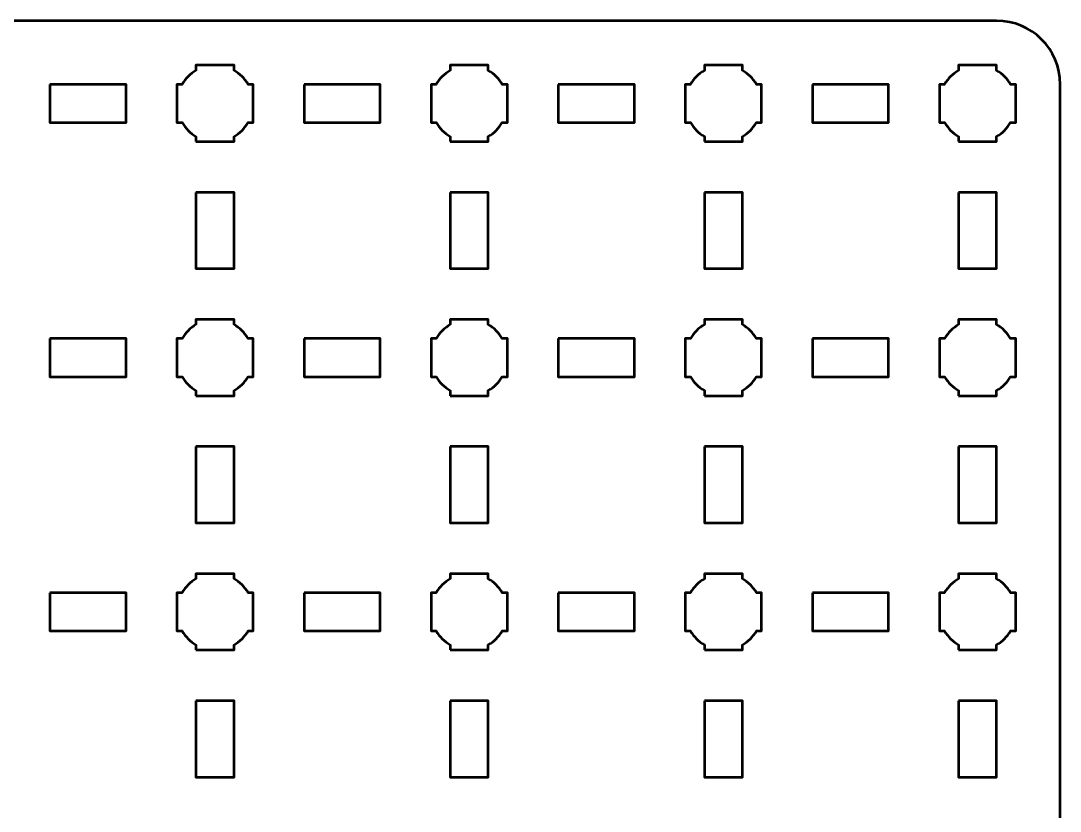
# Model space of a CAD drawing. Header units: centimetres. Extents: x -17.7 to 17.7, y -13.7 to 13.7.
# Drawn here: x 9.47 to 17.65, y 7.43 to 13.65 of the extents above; entities that cross this region are included whole.
import ezdxf

# ---------------------------------------------------------------- set-up
doc = ezdxf.new("R2010")
doc.units = ezdxf.units.CM
doc.header["$MEASUREMENT"] = 0
doc.layers.add('Layer 1', color=7, linetype='Continuous')

msp = doc.modelspace()

# ---------------------------------------------------------------- linework, layer by layer
at = {"layer": 'Layer 1', "lineweight": 53}
for points, knots in [([(-17.14996, 13.65001), (-17.14996, 13.65001), (17.14996, 13.65001), (17.14996, 13.65001), (17.14996, 13.65001), (17.42692, 13.65001), (17.65006, 13.42692), (17.65006, 13.14992), (17.65006, 13.14992), (17.65006, 13.14992), (17.65006, -13.15006), (17.65006, -13.15006), (17.65006, -13.15006), (17.65006, -13.42706), (17.42692, -13.65001), (17.14996, -13.65001), (17.14996, -13.65001), (17.14996, -13.65001), (-17.14996, -13.65001), (-17.14996, -13.65001), (-17.14996, -13.65001), (-17.42696, -13.65001), (-17.65005, -13.42706), (-17.65005, -13.15006), (-17.65005, -13.15006), (-17.65005, -13.15006), (-17.65005, 13.14992), (-17.65005, 13.14992), (-17.65005, 13.14992), (-17.65005, 13.42692), (-17.42696, 13.65001), (-17.14996, 13.65001)], [0, 0, 0, 0, 0.125, 0.125, 0.125, 0.125, 0.25, 0.25, 0.25, 0.25, 0.375, 0.375, 0.375, 0.375, 0.5, 0.5, 0.5, 0.5, 0.625, 0.625, 0.625, 0.625, 0.75, 0.75, 0.75, 0.75, 0.875, 0.875, 0.875, 0.875, 1, 1, 1, 1]), ([(10.84998, 12.69998), (10.84998, 12.69998), (10.84998, 12.74009), (10.84998, 12.74009), (10.84998, 12.74009), (10.80437, 12.76641), (10.76648, 12.80444), (10.74016, 12.84991), (10.74016, 12.84991), (10.74016, 12.84991), (10.69991, 12.84991), (10.69991, 12.84991), (10.69991, 12.84991), (10.69991, 12.84991), (10.69991, 12.99998), (10.69991, 12.99998), (10.69991, 12.99998), (10.69991, 12.99998), (10.69991, 13.14992), (10.69991, 13.14992), (10.69991, 13.14992), (10.69991, 13.14992), (10.74016, 13.14992), (10.74016, 13.14992), (10.74016, 13.14992), (10.76648, 13.19553), (10.80437, 13.23345), (10.84998, 13.25977), (10.84998, 13.25977), (10.84998, 13.25977), (10.84998, 13.29999), (10.84998, 13.29999), (10.84998, 13.29999), (10.84998, 13.29999), (10.99991, 13.29999), (10.99991, 13.29999), (10.99991, 13.29999), (10.99991, 13.29999), (11.14998, 13.29999), (11.14998, 13.29999), (11.14998, 13.29999), (11.14998, 13.29999), (11.14998, 13.25977), (11.14998, 13.25977), (11.14998, 13.25977), (11.19546, 13.23345), (11.23349, 13.19553), (11.2598, 13.14992), (11.2598, 13.14992), (11.2598, 13.14992), (11.29991, 13.14992), (11.29991, 13.14992), (11.29991, 13.14992), (11.29991, 13.14992), (11.29991, 12.99998), (11.29991, 12.99998), (11.29991, 12.99998), (11.29991, 12.99998), (11.29991, 12.84991), (11.29991, 12.84991), (11.29991, 12.84991), (11.29991, 12.84991), (11.2598, 12.84991), (11.2598, 12.84991), (11.2598, 12.84991), (11.23349, 12.80444), (11.19546, 12.76641), (11.14998, 12.74009), (11.14998, 12.74009), (11.14998, 12.74009), (11.14998, 12.69998), (11.14998, 12.69998), (11.14998, 12.69998), (11.14998, 12.69998), (10.99991, 12.69998), (10.99991, 12.69998), (10.99991, 12.69998), (10.99991, 12.69998), (10.84998, 12.69998), (10.84998, 12.69998)], [0, 0, 0, 0, 0.05, 0.05, 0.05, 0.05, 0.1, 0.1, 0.1, 0.1, 0.15, 0.15, 0.15, 0.15, 0.2, 0.2, 0.2, 0.2, 0.25, 0.25, 0.25, 0.25, 0.3, 0.3, 0.3, 0.3, 0.35, 0.35, 0.35, 0.35, 0.4, 0.4, 0.4, 0.4, 0.45, 0.45, 0.45, 0.45, 0.5, 0.5, 0.5, 0.5, 0.55, 0.55, 0.55, 0.55, 0.6, 0.6, 0.6, 0.6, 0.65, 0.65, 0.65, 0.65, 0.7, 0.7, 0.7, 0.7, 0.75, 0.75, 0.75, 0.75, 0.8, 0.8, 0.8, 0.8, 0.85, 0.85, 0.85, 0.85, 0.9, 0.9, 0.9, 0.9, 0.95, 0.95, 0.95, 0.95, 1, 1, 1, 1]), ([(12.84991, 12.69998), (12.84991, 12.69998), (12.84991, 12.74009), (12.84991, 12.74009), (12.84991, 12.74009), (12.80444, 12.76641), (12.76641, 12.80444), (12.74009, 12.84991), (12.74009, 12.84991), (12.74009, 12.84991), (12.69998, 12.84991), (12.69998, 12.84991), (12.69998, 12.84991), (12.69998, 12.84991), (12.69998, 12.99998), (12.69998, 12.99998), (12.69998, 12.99998), (12.69998, 12.99998), (12.69998, 13.14992), (12.69998, 13.14992), (12.69998, 13.14992), (12.69998, 13.14992), (12.74009, 13.14992), (12.74009, 13.14992), (12.74009, 13.14992), (12.76641, 13.19553), (12.80444, 13.23345), (12.84991, 13.25977), (12.84991, 13.25977), (12.84991, 13.25977), (12.84991, 13.29999), (12.84991, 13.29999), (12.84991, 13.29999), (12.84991, 13.29999), (12.99999, 13.29999), (12.99999, 13.29999), (12.99999, 13.29999), (12.99999, 13.29999), (13.14992, 13.29999), (13.14992, 13.29999), (13.14992, 13.29999), (13.14992, 13.29999), (13.14992, 13.25977), (13.14992, 13.25977), (13.14992, 13.25977), (13.19539, 13.23345), (13.23342, 13.19553), (13.25974, 13.14992), (13.25974, 13.14992), (13.25974, 13.14992), (13.29999, 13.14992), (13.29999, 13.14992), (13.29999, 13.14992), (13.29999, 13.14992), (13.29999, 12.99998), (13.29999, 12.99998), (13.29999, 12.99998), (13.29999, 12.99998), (13.29999, 12.84991), (13.29999, 12.84991), (13.29999, 12.84991), (13.29999, 12.84991), (13.25974, 12.84991), (13.25974, 12.84991), (13.25974, 12.84991), (13.23342, 12.80444), (13.19539, 12.76641), (13.14992, 12.74009), (13.14992, 12.74009), (13.14992, 12.74009), (13.14992, 12.69998), (13.14992, 12.69998), (13.14992, 12.69998), (13.14992, 12.69998), (12.99999, 12.69998), (12.99999, 12.69998), (12.99999, 12.69998), (12.99999, 12.69998), (12.84991, 12.69998), (12.84991, 12.69998)], [0, 0, 0, 0, 0.05, 0.05, 0.05, 0.05, 0.1, 0.1, 0.1, 0.1, 0.15, 0.15, 0.15, 0.15, 0.2, 0.2, 0.2, 0.2, 0.25, 0.25, 0.25, 0.25, 0.3, 0.3, 0.3, 0.3, 0.35, 0.35, 0.35, 0.35, 0.4, 0.4, 0.4, 0.4, 0.45, 0.45, 0.45, 0.45, 0.5, 0.5, 0.5, 0.5, 0.55, 0.55, 0.55, 0.55, 0.6, 0.6, 0.6, 0.6, 0.65, 0.65, 0.65, 0.65, 0.7, 0.7, 0.7, 0.7, 0.75, 0.75, 0.75, 0.75, 0.8, 0.8, 0.8, 0.8, 0.85, 0.85, 0.85, 0.85, 0.9, 0.9, 0.9, 0.9, 0.95, 0.95, 0.95, 0.95, 1, 1, 1, 1]), ([(14.84988, 12.69998), (14.84988, 12.69998), (14.84988, 12.74009), (14.84988, 12.74009), (14.84988, 12.74009), (14.80441, 12.76641), (14.76649, 12.80444), (14.74003, 12.84991), (14.74003, 12.84991), (14.74003, 12.84991), (14.69995, 12.84991), (14.69995, 12.84991), (14.69995, 12.84991), (14.69995, 12.84991), (14.69995, 12.99998), (14.69995, 12.99998), (14.69995, 12.99998), (14.69995, 12.99998), (14.69995, 13.14992), (14.69995, 13.14992), (14.69995, 13.14992), (14.69995, 13.14992), (14.74003, 13.14992), (14.74003, 13.14992), (14.74003, 13.14992), (14.76649, 13.19553), (14.80441, 13.23345), (14.84988, 13.25977), (14.84988, 13.25977), (14.84988, 13.25977), (14.84988, 13.29999), (14.84988, 13.29999), (14.84988, 13.29999), (14.84988, 13.29999), (14.99995, 13.29999), (14.99995, 13.29999), (14.99995, 13.29999), (14.99995, 13.29999), (15.14988, 13.29999), (15.14988, 13.29999), (15.14988, 13.29999), (15.14988, 13.29999), (15.14988, 13.25977), (15.14988, 13.25977), (15.14988, 13.25977), (15.1955, 13.23345), (15.23339, 13.19553), (15.2597, 13.14992), (15.2597, 13.14992), (15.2597, 13.14992), (15.29996, 13.14992), (15.29996, 13.14992), (15.29996, 13.14992), (15.29996, 13.14992), (15.29996, 12.99998), (15.29996, 12.99998), (15.29996, 12.99998), (15.29996, 12.99998), (15.29996, 12.84991), (15.29996, 12.84991), (15.29996, 12.84991), (15.29996, 12.84991), (15.2597, 12.84991), (15.2597, 12.84991), (15.2597, 12.84991), (15.23339, 12.80444), (15.1955, 12.76641), (15.14988, 12.74009), (15.14988, 12.74009), (15.14988, 12.74009), (15.14988, 12.69998), (15.14988, 12.69998), (15.14988, 12.69998), (15.14988, 12.69998), (14.99995, 12.69998), (14.99995, 12.69998), (14.99995, 12.69998), (14.99995, 12.69998), (14.84988, 12.69998), (14.84988, 12.69998)], [0, 0, 0, 0, 0.05, 0.05, 0.05, 0.05, 0.1, 0.1, 0.1, 0.1, 0.15, 0.15, 0.15, 0.15, 0.2, 0.2, 0.2, 0.2, 0.25, 0.25, 0.25, 0.25, 0.3, 0.3, 0.3, 0.3, 0.35, 0.35, 0.35, 0.35, 0.4, 0.4, 0.4, 0.4, 0.45, 0.45, 0.45, 0.45, 0.5, 0.5, 0.5, 0.5, 0.55, 0.55, 0.55, 0.55, 0.6, 0.6, 0.6, 0.6, 0.65, 0.65, 0.65, 0.65, 0.7, 0.7, 0.7, 0.7, 0.75, 0.75, 0.75, 0.75, 0.8, 0.8, 0.8, 0.8, 0.85, 0.85, 0.85, 0.85, 0.9, 0.9, 0.9, 0.9, 0.95, 0.95, 0.95, 0.95, 1, 1, 1, 1]), ([(16.84996, 12.69998), (16.84996, 12.69998), (16.84996, 12.74009), (16.84996, 12.74009), (16.84996, 12.74009), (16.80434, 12.76641), (16.76645, 12.80444), (16.74014, 12.84991), (16.74014, 12.84991), (16.74014, 12.84991), (16.69988, 12.84991), (16.69988, 12.84991), (16.69988, 12.84991), (16.69988, 12.84991), (16.69988, 12.99998), (16.69988, 12.99998), (16.69988, 12.99998), (16.69988, 12.99998), (16.69988, 13.14992), (16.69988, 13.14992), (16.69988, 13.14992), (16.69988, 13.14992), (16.74014, 13.14992), (16.74014, 13.14992), (16.74014, 13.14992), (16.76645, 13.19553), (16.80434, 13.23345), (16.84996, 13.25977), (16.84996, 13.25977), (16.84996, 13.25977), (16.84996, 13.29999), (16.84996, 13.29999), (16.84996, 13.29999), (16.84996, 13.29999), (16.99989, 13.29999), (16.99989, 13.29999), (16.99989, 13.29999), (16.99989, 13.29999), (17.14996, 13.29999), (17.14996, 13.29999), (17.14996, 13.29999), (17.14996, 13.29999), (17.14996, 13.25977), (17.14996, 13.25977), (17.14996, 13.25977), (17.19543, 13.23345), (17.23346, 13.19553), (17.25978, 13.14992), (17.25978, 13.14992), (17.25978, 13.14992), (17.29989, 13.14992), (17.29989, 13.14992), (17.29989, 13.14992), (17.29989, 13.14992), (17.29989, 12.99998), (17.29989, 12.99998), (17.29989, 12.99998), (17.29989, 12.99998), (17.29989, 12.84991), (17.29989, 12.84991), (17.29989, 12.84991), (17.29989, 12.84991), (17.25978, 12.84991), (17.25978, 12.84991), (17.25978, 12.84991), (17.23346, 12.80444), (17.19543, 12.76641), (17.14996, 12.74009), (17.14996, 12.74009), (17.14996, 12.74009), (17.14996, 12.69998), (17.14996, 12.69998), (17.14996, 12.69998), (17.14996, 12.69998), (16.99989, 12.69998), (16.99989, 12.69998), (16.99989, 12.69998), (16.99989, 12.69998), (16.84996, 12.69998), (16.84996, 12.69998)], [0, 0, 0, 0, 0.05, 0.05, 0.05, 0.05, 0.1, 0.1, 0.1, 0.1, 0.15, 0.15, 0.15, 0.15, 0.2, 0.2, 0.2, 0.2, 0.25, 0.25, 0.25, 0.25, 0.3, 0.3, 0.3, 0.3, 0.35, 0.35, 0.35, 0.35, 0.4, 0.4, 0.4, 0.4, 0.45, 0.45, 0.45, 0.45, 0.5, 0.5, 0.5, 0.5, 0.55, 0.55, 0.55, 0.55, 0.6, 0.6, 0.6, 0.6, 0.65, 0.65, 0.65, 0.65, 0.7, 0.7, 0.7, 0.7, 0.75, 0.75, 0.75, 0.75, 0.8, 0.8, 0.8, 0.8, 0.85, 0.85, 0.85, 0.85, 0.9, 0.9, 0.9, 0.9, 0.95, 0.95, 0.95, 0.95, 1, 1, 1, 1]), ([(9.7, 13.14992), (9.7, 13.14992), (10.3, 13.14992), (10.3, 13.14992), (10.3, 13.14992), (10.3, 13.14992), (10.3, 12.84991), (10.3, 12.84991), (10.3, 12.84991), (10.3, 12.84991), (9.7, 12.84991), (9.7, 12.84991), (9.7, 12.84991), (9.7, 12.84991), (9.7, 13.14992), (9.7, 13.14992)], [0, 0, 0, 0, 0.25, 0.25, 0.25, 0.25, 0.5, 0.5, 0.5, 0.5, 0.75, 0.75, 0.75, 0.75, 1, 1, 1, 1]), ([(11.69996, 13.14992), (11.69996, 13.14992), (12.29997, 13.14992), (12.29997, 13.14992), (12.29997, 13.14992), (12.29997, 13.14992), (12.29997, 12.84991), (12.29997, 12.84991), (12.29997, 12.84991), (12.29997, 12.84991), (11.69996, 12.84991), (11.69996, 12.84991), (11.69996, 12.84991), (11.69996, 12.84991), (11.69996, 13.14992), (11.69996, 13.14992)], [0, 0, 0, 0, 0.25, 0.25, 0.25, 0.25, 0.5, 0.5, 0.5, 0.5, 0.75, 0.75, 0.75, 0.75, 1, 1, 1, 1]), ([(13.70004, 13.14992), (13.70004, 13.14992), (14.30004, 13.14992), (14.30004, 13.14992), (14.30004, 13.14992), (14.30004, 13.14992), (14.30004, 12.84991), (14.30004, 12.84991), (14.30004, 12.84991), (14.30004, 12.84991), (13.70004, 12.84991), (13.70004, 12.84991), (13.70004, 12.84991), (13.70004, 12.84991), (13.70004, 13.14992), (13.70004, 13.14992)], [0, 0, 0, 0, 0.25, 0.25, 0.25, 0.25, 0.5, 0.5, 0.5, 0.5, 0.75, 0.75, 0.75, 0.75, 1, 1, 1, 1]), ([(15.69997, 13.14992), (15.69997, 13.14992), (16.29997, 13.14992), (16.29997, 13.14992), (16.29997, 13.14992), (16.29997, 13.14992), (16.29997, 12.84991), (16.29997, 12.84991), (16.29997, 12.84991), (16.29997, 12.84991), (15.69997, 12.84991), (15.69997, 12.84991), (15.69997, 12.84991), (15.69997, 12.84991), (15.69997, 13.14992), (15.69997, 13.14992)], [0, 0, 0, 0, 0.25, 0.25, 0.25, 0.25, 0.5, 0.5, 0.5, 0.5, 0.75, 0.75, 0.75, 0.75, 1, 1, 1, 1]), ([(10.84998, 12.29997), (10.84998, 12.29997), (11.14998, 12.29997), (11.14998, 12.29997), (11.14998, 12.29997), (11.14998, 12.29997), (11.14998, 11.69996), (11.14998, 11.69996), (11.14998, 11.69996), (11.14998, 11.69996), (10.84998, 11.69996), (10.84998, 11.69996), (10.84998, 11.69996), (10.84998, 11.69996), (10.84998, 12.29997), (10.84998, 12.29997)], [0, 0, 0, 0, 0.25, 0.25, 0.25, 0.25, 0.5, 0.5, 0.5, 0.5, 0.75, 0.75, 0.75, 0.75, 1, 1, 1, 1]), ([(12.84991, 12.29997), (12.84991, 12.29997), (13.14992, 12.29997), (13.14992, 12.29997), (13.14992, 12.29997), (13.14992, 12.29997), (13.14992, 11.69996), (13.14992, 11.69996), (13.14992, 11.69996), (13.14992, 11.69996), (12.84991, 11.69996), (12.84991, 11.69996), (12.84991, 11.69996), (12.84991, 11.69996), (12.84991, 12.29997), (12.84991, 12.29997)], [0, 0, 0, 0, 0.25, 0.25, 0.25, 0.25, 0.5, 0.5, 0.5, 0.5, 0.75, 0.75, 0.75, 0.75, 1, 1, 1, 1]), ([(14.85002, 12.29997), (14.85002, 12.29997), (15.15003, 12.29997), (15.15003, 12.29997), (15.15003, 12.29997), (15.15003, 12.29997), (15.15003, 11.69996), (15.15003, 11.69996), (15.15003, 11.69996), (15.15003, 11.69996), (14.85002, 11.69996), (14.85002, 11.69996), (14.85002, 11.69996), (14.85002, 11.69996), (14.85002, 12.29997), (14.85002, 12.29997)], [0, 0, 0, 0, 0.25, 0.25, 0.25, 0.25, 0.5, 0.5, 0.5, 0.5, 0.75, 0.75, 0.75, 0.75, 1, 1, 1, 1]), ([(16.84996, 12.29997), (16.84996, 12.29997), (17.14996, 12.29997), (17.14996, 12.29997), (17.14996, 12.29997), (17.14996, 12.29997), (17.14996, 11.69996), (17.14996, 11.69996), (17.14996, 11.69996), (17.14996, 11.69996), (16.84996, 11.69996), (16.84996, 11.69996), (16.84996, 11.69996), (16.84996, 11.69996), (16.84996, 12.29997), (16.84996, 12.29997)], [0, 0, 0, 0, 0.25, 0.25, 0.25, 0.25, 0.5, 0.5, 0.5, 0.5, 0.75, 0.75, 0.75, 0.75, 1, 1, 1, 1]), ([(10.84998, 10.69991), (10.84998, 10.69991), (10.84998, 10.74016), (10.84998, 10.74016), (10.84998, 10.74016), (10.80437, 10.76648), (10.76648, 10.80451), (10.74016, 10.84998), (10.74016, 10.84998), (10.74016, 10.84998), (10.69991, 10.84998), (10.69991, 10.84998), (10.69991, 10.84998), (10.69991, 10.84998), (10.69991, 10.99991), (10.69991, 10.99991), (10.69991, 10.99991), (10.69991, 10.99991), (10.69991, 11.14998), (10.69991, 11.14998), (10.69991, 11.14998), (10.69991, 11.14998), (10.74016, 11.14998), (10.74016, 11.14998), (10.74016, 11.14998), (10.76648, 11.19546), (10.80437, 11.23349), (10.84998, 11.2598), (10.84998, 11.2598), (10.84998, 11.2598), (10.84998, 11.29991), (10.84998, 11.29991), (10.84998, 11.29991), (10.84998, 11.29991), (10.99991, 11.29991), (10.99991, 11.29991), (10.99991, 11.29991), (10.99991, 11.29991), (11.14998, 11.29991), (11.14998, 11.29991), (11.14998, 11.29991), (11.14998, 11.29991), (11.14998, 11.2598), (11.14998, 11.2598), (11.14998, 11.2598), (11.19546, 11.23349), (11.23349, 11.19546), (11.2598, 11.14998), (11.2598, 11.14998), (11.2598, 11.14998), (11.29991, 11.14998), (11.29991, 11.14998), (11.29991, 11.14998), (11.29991, 11.14998), (11.29991, 10.99991), (11.29991, 10.99991), (11.29991, 10.99991), (11.29991, 10.99991), (11.29991, 10.84998), (11.29991, 10.84998), (11.29991, 10.84998), (11.29991, 10.84998), (11.2598, 10.84998), (11.2598, 10.84998), (11.2598, 10.84998), (11.23349, 10.80451), (11.19546, 10.76648), (11.14998, 10.74016), (11.14998, 10.74016), (11.14998, 10.74016), (11.14998, 10.69991), (11.14998, 10.69991), (11.14998, 10.69991), (11.14998, 10.69991), (10.99991, 10.69991), (10.99991, 10.69991), (10.99991, 10.69991), (10.99991, 10.69991), (10.84998, 10.69991), (10.84998, 10.69991)], [0, 0, 0, 0, 0.05, 0.05, 0.05, 0.05, 0.1, 0.1, 0.1, 0.1, 0.15, 0.15, 0.15, 0.15, 0.2, 0.2, 0.2, 0.2, 0.25, 0.25, 0.25, 0.25, 0.3, 0.3, 0.3, 0.3, 0.35, 0.35, 0.35, 0.35, 0.4, 0.4, 0.4, 0.4, 0.45, 0.45, 0.45, 0.45, 0.5, 0.5, 0.5, 0.5, 0.55, 0.55, 0.55, 0.55, 0.6, 0.6, 0.6, 0.6, 0.65, 0.65, 0.65, 0.65, 0.7, 0.7, 0.7, 0.7, 0.75, 0.75, 0.75, 0.75, 0.8, 0.8, 0.8, 0.8, 0.85, 0.85, 0.85, 0.85, 0.9, 0.9, 0.9, 0.9, 0.95, 0.95, 0.95, 0.95, 1, 1, 1, 1]), ([(12.84991, 10.69991), (12.84991, 10.69991), (12.84991, 10.74016), (12.84991, 10.74016), (12.84991, 10.74016), (12.80444, 10.76648), (12.76641, 10.80451), (12.74009, 10.84998), (12.74009, 10.84998), (12.74009, 10.84998), (12.69998, 10.84998), (12.69998, 10.84998), (12.69998, 10.84998), (12.69998, 10.84998), (12.69998, 10.99991), (12.69998, 10.99991), (12.69998, 10.99991), (12.69998, 10.99991), (12.69998, 11.14998), (12.69998, 11.14998), (12.69998, 11.14998), (12.69998, 11.14998), (12.74009, 11.14998), (12.74009, 11.14998), (12.74009, 11.14998), (12.76641, 11.19546), (12.80444, 11.23349), (12.84991, 11.2598), (12.84991, 11.2598), (12.84991, 11.2598), (12.84991, 11.29991), (12.84991, 11.29991), (12.84991, 11.29991), (12.84991, 11.29991), (12.99999, 11.29991), (12.99999, 11.29991), (12.99999, 11.29991), (12.99999, 11.29991), (13.14992, 11.29991), (13.14992, 11.29991), (13.14992, 11.29991), (13.14992, 11.29991), (13.14992, 11.2598), (13.14992, 11.2598), (13.14992, 11.2598), (13.19539, 11.23349), (13.23342, 11.19546), (13.25974, 11.14998), (13.25974, 11.14998), (13.25974, 11.14998), (13.29999, 11.14998), (13.29999, 11.14998), (13.29999, 11.14998), (13.29999, 11.14998), (13.29999, 10.99991), (13.29999, 10.99991), (13.29999, 10.99991), (13.29999, 10.99991), (13.29999, 10.84998), (13.29999, 10.84998), (13.29999, 10.84998), (13.29999, 10.84998), (13.25974, 10.84998), (13.25974, 10.84998), (13.25974, 10.84998), (13.23342, 10.80451), (13.19539, 10.76648), (13.14992, 10.74016), (13.14992, 10.74016), (13.14992, 10.74016), (13.14992, 10.69991), (13.14992, 10.69991), (13.14992, 10.69991), (13.14992, 10.69991), (12.99999, 10.69991), (12.99999, 10.69991), (12.99999, 10.69991), (12.99999, 10.69991), (12.84991, 10.69991), (12.84991, 10.69991)], [0, 0, 0, 0, 0.05, 0.05, 0.05, 0.05, 0.1, 0.1, 0.1, 0.1, 0.15, 0.15, 0.15, 0.15, 0.2, 0.2, 0.2, 0.2, 0.25, 0.25, 0.25, 0.25, 0.3, 0.3, 0.3, 0.3, 0.35, 0.35, 0.35, 0.35, 0.4, 0.4, 0.4, 0.4, 0.45, 0.45, 0.45, 0.45, 0.5, 0.5, 0.5, 0.5, 0.55, 0.55, 0.55, 0.55, 0.6, 0.6, 0.6, 0.6, 0.65, 0.65, 0.65, 0.65, 0.7, 0.7, 0.7, 0.7, 0.75, 0.75, 0.75, 0.75, 0.8, 0.8, 0.8, 0.8, 0.85, 0.85, 0.85, 0.85, 0.9, 0.9, 0.9, 0.9, 0.95, 0.95, 0.95, 0.95, 1, 1, 1, 1]), ([(14.84988, 10.69991), (14.84988, 10.69991), (14.84988, 10.74016), (14.84988, 10.74016), (14.84988, 10.74016), (14.80441, 10.76648), (14.76649, 10.80451), (14.74003, 10.84998), (14.74003, 10.84998), (14.74003, 10.84998), (14.69995, 10.84998), (14.69995, 10.84998), (14.69995, 10.84998), (14.69995, 10.84998), (14.69995, 10.99991), (14.69995, 10.99991), (14.69995, 10.99991), (14.69995, 10.99991), (14.69995, 11.14998), (14.69995, 11.14998), (14.69995, 11.14998), (14.69995, 11.14998), (14.74003, 11.14998), (14.74003, 11.14998), (14.74003, 11.14998), (14.76649, 11.19546), (14.80441, 11.23349), (14.84988, 11.2598), (14.84988, 11.2598), (14.84988, 11.2598), (14.84988, 11.29991), (14.84988, 11.29991), (14.84988, 11.29991), (14.84988, 11.29991), (14.99995, 11.29991), (14.99995, 11.29991), (14.99995, 11.29991), (14.99995, 11.29991), (15.14988, 11.29991), (15.14988, 11.29991), (15.14988, 11.29991), (15.14988, 11.29991), (15.14988, 11.2598), (15.14988, 11.2598), (15.14988, 11.2598), (15.1955, 11.23349), (15.23339, 11.19546), (15.2597, 11.14998), (15.2597, 11.14998), (15.2597, 11.14998), (15.29996, 11.14998), (15.29996, 11.14998), (15.29996, 11.14998), (15.29996, 11.14998), (15.29996, 10.99991), (15.29996, 10.99991), (15.29996, 10.99991), (15.29996, 10.99991), (15.29996, 10.84998), (15.29996, 10.84998), (15.29996, 10.84998), (15.29996, 10.84998), (15.2597, 10.84998), (15.2597, 10.84998), (15.2597, 10.84998), (15.23339, 10.80451), (15.1955, 10.76648), (15.14988, 10.74016), (15.14988, 10.74016), (15.14988, 10.74016), (15.14988, 10.69991), (15.14988, 10.69991), (15.14988, 10.69991), (15.14988, 10.69991), (14.99995, 10.69991), (14.99995, 10.69991), (14.99995, 10.69991), (14.99995, 10.69991), (14.84988, 10.69991), (14.84988, 10.69991)], [0, 0, 0, 0, 0.05, 0.05, 0.05, 0.05, 0.1, 0.1, 0.1, 0.1, 0.15, 0.15, 0.15, 0.15, 0.2, 0.2, 0.2, 0.2, 0.25, 0.25, 0.25, 0.25, 0.3, 0.3, 0.3, 0.3, 0.35, 0.35, 0.35, 0.35, 0.4, 0.4, 0.4, 0.4, 0.45, 0.45, 0.45, 0.45, 0.5, 0.5, 0.5, 0.5, 0.55, 0.55, 0.55, 0.55, 0.6, 0.6, 0.6, 0.6, 0.65, 0.65, 0.65, 0.65, 0.7, 0.7, 0.7, 0.7, 0.75, 0.75, 0.75, 0.75, 0.8, 0.8, 0.8, 0.8, 0.85, 0.85, 0.85, 0.85, 0.9, 0.9, 0.9, 0.9, 0.95, 0.95, 0.95, 0.95, 1, 1, 1, 1]), ([(16.84996, 10.69991), (16.84996, 10.69991), (16.84996, 10.74016), (16.84996, 10.74016), (16.84996, 10.74016), (16.80434, 10.76648), (16.76645, 10.80451), (16.74014, 10.84998), (16.74014, 10.84998), (16.74014, 10.84998), (16.69988, 10.84998), (16.69988, 10.84998), (16.69988, 10.84998), (16.69988, 10.84998), (16.69988, 10.99991), (16.69988, 10.99991), (16.69988, 10.99991), (16.69988, 10.99991), (16.69988, 11.14998), (16.69988, 11.14998), (16.69988, 11.14998), (16.69988, 11.14998), (16.74014, 11.14998), (16.74014, 11.14998), (16.74014, 11.14998), (16.76645, 11.19546), (16.80434, 11.23349), (16.84996, 11.2598), (16.84996, 11.2598), (16.84996, 11.2598), (16.84996, 11.29991), (16.84996, 11.29991), (16.84996, 11.29991), (16.84996, 11.29991), (16.99989, 11.29991), (16.99989, 11.29991), (16.99989, 11.29991), (16.99989, 11.29991), (17.14996, 11.29991), (17.14996, 11.29991), (17.14996, 11.29991), (17.14996, 11.29991), (17.14996, 11.2598), (17.14996, 11.2598), (17.14996, 11.2598), (17.19543, 11.23349), (17.23346, 11.19546), (17.25978, 11.14998), (17.25978, 11.14998), (17.25978, 11.14998), (17.29989, 11.14998), (17.29989, 11.14998), (17.29989, 11.14998), (17.29989, 11.14998), (17.29989, 10.99991), (17.29989, 10.99991), (17.29989, 10.99991), (17.29989, 10.99991), (17.29989, 10.84998), (17.29989, 10.84998), (17.29989, 10.84998), (17.29989, 10.84998), (17.25978, 10.84998), (17.25978, 10.84998), (17.25978, 10.84998), (17.23346, 10.80451), (17.19543, 10.76648), (17.14996, 10.74016), (17.14996, 10.74016), (17.14996, 10.74016), (17.14996, 10.69991), (17.14996, 10.69991), (17.14996, 10.69991), (17.14996, 10.69991), (16.99989, 10.69991), (16.99989, 10.69991), (16.99989, 10.69991), (16.99989, 10.69991), (16.84996, 10.69991), (16.84996, 10.69991)], [0, 0, 0, 0, 0.05, 0.05, 0.05, 0.05, 0.1, 0.1, 0.1, 0.1, 0.15, 0.15, 0.15, 0.15, 0.2, 0.2, 0.2, 0.2, 0.25, 0.25, 0.25, 0.25, 0.3, 0.3, 0.3, 0.3, 0.35, 0.35, 0.35, 0.35, 0.4, 0.4, 0.4, 0.4, 0.45, 0.45, 0.45, 0.45, 0.5, 0.5, 0.5, 0.5, 0.55, 0.55, 0.55, 0.55, 0.6, 0.6, 0.6, 0.6, 0.65, 0.65, 0.65, 0.65, 0.7, 0.7, 0.7, 0.7, 0.75, 0.75, 0.75, 0.75, 0.8, 0.8, 0.8, 0.8, 0.85, 0.85, 0.85, 0.85, 0.9, 0.9, 0.9, 0.9, 0.95, 0.95, 0.95, 0.95, 1, 1, 1, 1]), ([(9.7, 11.14998), (9.7, 11.14998), (10.3, 11.14998), (10.3, 11.14998), (10.3, 11.14998), (10.3, 11.14998), (10.3, 10.84998), (10.3, 10.84998), (10.3, 10.84998), (10.3, 10.84998), (9.7, 10.84998), (9.7, 10.84998), (9.7, 10.84998), (9.7, 10.84998), (9.7, 11.14998), (9.7, 11.14998)], [0, 0, 0, 0, 0.25, 0.25, 0.25, 0.25, 0.5, 0.5, 0.5, 0.5, 0.75, 0.75, 0.75, 0.75, 1, 1, 1, 1]), ([(11.69996, 11.14998), (11.69996, 11.14998), (12.29997, 11.14998), (12.29997, 11.14998), (12.29997, 11.14998), (12.29997, 11.14998), (12.29997, 10.84998), (12.29997, 10.84998), (12.29997, 10.84998), (12.29997, 10.84998), (11.69996, 10.84998), (11.69996, 10.84998), (11.69996, 10.84998), (11.69996, 10.84998), (11.69996, 11.14998), (11.69996, 11.14998)], [0, 0, 0, 0, 0.25, 0.25, 0.25, 0.25, 0.5, 0.5, 0.5, 0.5, 0.75, 0.75, 0.75, 0.75, 1, 1, 1, 1]), ([(13.70004, 11.14998), (13.70004, 11.14998), (14.30004, 11.14998), (14.30004, 11.14998), (14.30004, 11.14998), (14.30004, 11.14998), (14.30004, 10.84998), (14.30004, 10.84998), (14.30004, 10.84998), (14.30004, 10.84998), (13.70004, 10.84998), (13.70004, 10.84998), (13.70004, 10.84998), (13.70004, 10.84998), (13.70004, 11.14998), (13.70004, 11.14998)], [0, 0, 0, 0, 0.25, 0.25, 0.25, 0.25, 0.5, 0.5, 0.5, 0.5, 0.75, 0.75, 0.75, 0.75, 1, 1, 1, 1]), ([(15.69997, 11.14998), (15.69997, 11.14998), (16.29997, 11.14998), (16.29997, 11.14998), (16.29997, 11.14998), (16.29997, 11.14998), (16.29997, 10.84998), (16.29997, 10.84998), (16.29997, 10.84998), (16.29997, 10.84998), (15.69997, 10.84998), (15.69997, 10.84998), (15.69997, 10.84998), (15.69997, 10.84998), (15.69997, 11.14998), (15.69997, 11.14998)], [0, 0, 0, 0, 0.25, 0.25, 0.25, 0.25, 0.5, 0.5, 0.5, 0.5, 0.75, 0.75, 0.75, 0.75, 1, 1, 1, 1]), ([(10.84998, 10.3), (10.84998, 10.3), (11.14998, 10.3), (11.14998, 10.3), (11.14998, 10.3), (11.14998, 10.3), (11.14998, 9.7), (11.14998, 9.7), (11.14998, 9.7), (11.14998, 9.7), (10.84998, 9.7), (10.84998, 9.7), (10.84998, 9.7), (10.84998, 9.7), (10.84998, 10.3), (10.84998, 10.3)], [0, 0, 0, 0, 0.25, 0.25, 0.25, 0.25, 0.5, 0.5, 0.5, 0.5, 0.75, 0.75, 0.75, 0.75, 1, 1, 1, 1]), ([(12.84991, 10.3), (12.84991, 10.3), (13.14992, 10.3), (13.14992, 10.3), (13.14992, 10.3), (13.14992, 10.3), (13.14992, 9.7), (13.14992, 9.7), (13.14992, 9.7), (13.14992, 9.7), (12.84991, 9.7), (12.84991, 9.7), (12.84991, 9.7), (12.84991, 9.7), (12.84991, 10.3), (12.84991, 10.3)], [0, 0, 0, 0, 0.25, 0.25, 0.25, 0.25, 0.5, 0.5, 0.5, 0.5, 0.75, 0.75, 0.75, 0.75, 1, 1, 1, 1]), ([(14.85002, 10.3), (14.85002, 10.3), (15.15003, 10.3), (15.15003, 10.3), (15.15003, 10.3), (15.15003, 10.3), (15.15003, 9.7), (15.15003, 9.7), (15.15003, 9.7), (15.15003, 9.7), (14.85002, 9.7), (14.85002, 9.7), (14.85002, 9.7), (14.85002, 9.7), (14.85002, 10.3), (14.85002, 10.3)], [0, 0, 0, 0, 0.25, 0.25, 0.25, 0.25, 0.5, 0.5, 0.5, 0.5, 0.75, 0.75, 0.75, 0.75, 1, 1, 1, 1]), ([(16.84996, 10.3), (16.84996, 10.3), (17.14996, 10.3), (17.14996, 10.3), (17.14996, 10.3), (17.14996, 10.3), (17.14996, 9.7), (17.14996, 9.7), (17.14996, 9.7), (17.14996, 9.7), (16.84996, 9.7), (16.84996, 9.7), (16.84996, 9.7), (16.84996, 9.7), (16.84996, 10.3), (16.84996, 10.3)], [0, 0, 0, 0, 0.25, 0.25, 0.25, 0.25, 0.5, 0.5, 0.5, 0.5, 0.75, 0.75, 0.75, 0.75, 1, 1, 1, 1]), ([(10.84998, 8.69998), (10.84998, 8.69998), (10.84998, 8.74005), (10.84998, 8.74005), (10.84998, 8.74005), (10.80437, 8.76651), (10.76648, 8.80443), (10.74016, 8.85005), (10.74016, 8.85005), (10.74016, 8.85005), (10.69991, 8.85005), (10.69991, 8.85005), (10.69991, 8.85005), (10.69991, 8.85005), (10.69991, 8.99998), (10.69991, 8.99998), (10.69991, 8.99998), (10.69991, 8.99998), (10.69991, 9.15005), (10.69991, 9.15005), (10.69991, 9.15005), (10.69991, 9.15005), (10.74016, 9.15005), (10.74016, 9.15005), (10.74016, 9.15005), (10.76648, 9.19552), (10.80437, 9.23355), (10.84998, 9.25987), (10.84998, 9.25987), (10.84998, 9.25987), (10.84998, 9.29998), (10.84998, 9.29998), (10.84998, 9.29998), (10.84998, 9.29998), (10.99991, 9.29998), (10.99991, 9.29998), (10.99991, 9.29998), (10.99991, 9.29998), (11.14998, 9.29998), (11.14998, 9.29998), (11.14998, 9.29998), (11.14998, 9.29998), (11.14998, 9.25987), (11.14998, 9.25987), (11.14998, 9.25987), (11.19546, 9.23355), (11.23349, 9.19552), (11.2598, 9.15005), (11.2598, 9.15005), (11.2598, 9.15005), (11.29991, 9.15005), (11.29991, 9.15005), (11.29991, 9.15005), (11.29991, 9.15005), (11.29991, 8.99998), (11.29991, 8.99998), (11.29991, 8.99998), (11.29991, 8.99998), (11.29991, 8.85005), (11.29991, 8.85005), (11.29991, 8.85005), (11.29991, 8.85005), (11.2598, 8.85005), (11.2598, 8.85005), (11.2598, 8.85005), (11.23349, 8.80443), (11.19546, 8.76651), (11.14998, 8.74005), (11.14998, 8.74005), (11.14998, 8.74005), (11.14998, 8.69998), (11.14998, 8.69998), (11.14998, 8.69998), (11.14998, 8.69998), (10.99991, 8.69998), (10.99991, 8.69998), (10.99991, 8.69998), (10.99991, 8.69998), (10.84998, 8.69998), (10.84998, 8.69998)], [0, 0, 0, 0, 0.05, 0.05, 0.05, 0.05, 0.1, 0.1, 0.1, 0.1, 0.15, 0.15, 0.15, 0.15, 0.2, 0.2, 0.2, 0.2, 0.25, 0.25, 0.25, 0.25, 0.3, 0.3, 0.3, 0.3, 0.35, 0.35, 0.35, 0.35, 0.4, 0.4, 0.4, 0.4, 0.45, 0.45, 0.45, 0.45, 0.5, 0.5, 0.5, 0.5, 0.55, 0.55, 0.55, 0.55, 0.6, 0.6, 0.6, 0.6, 0.65, 0.65, 0.65, 0.65, 0.7, 0.7, 0.7, 0.7, 0.75, 0.75, 0.75, 0.75, 0.8, 0.8, 0.8, 0.8, 0.85, 0.85, 0.85, 0.85, 0.9, 0.9, 0.9, 0.9, 0.95, 0.95, 0.95, 0.95, 1, 1, 1, 1]), ([(12.84991, 8.69998), (12.84991, 8.69998), (12.84991, 8.74005), (12.84991, 8.74005), (12.84991, 8.74005), (12.80444, 8.76651), (12.76641, 8.80443), (12.74009, 8.85005), (12.74009, 8.85005), (12.74009, 8.85005), (12.69998, 8.85005), (12.69998, 8.85005), (12.69998, 8.85005), (12.69998, 8.85005), (12.69998, 8.99998), (12.69998, 8.99998), (12.69998, 8.99998), (12.69998, 8.99998), (12.69998, 9.15005), (12.69998, 9.15005), (12.69998, 9.15005), (12.69998, 9.15005), (12.74009, 9.15005), (12.74009, 9.15005), (12.74009, 9.15005), (12.76641, 9.19552), (12.80444, 9.23355), (12.84991, 9.25987), (12.84991, 9.25987), (12.84991, 9.25987), (12.84991, 9.29998), (12.84991, 9.29998), (12.84991, 9.29998), (12.84991, 9.29998), (12.99999, 9.29998), (12.99999, 9.29998), (12.99999, 9.29998), (12.99999, 9.29998), (13.14992, 9.29998), (13.14992, 9.29998), (13.14992, 9.29998), (13.14992, 9.29998), (13.14992, 9.25987), (13.14992, 9.25987), (13.14992, 9.25987), (13.19539, 9.23355), (13.23342, 9.19552), (13.25974, 9.15005), (13.25974, 9.15005), (13.25974, 9.15005), (13.29999, 9.15005), (13.29999, 9.15005), (13.29999, 9.15005), (13.29999, 9.15005), (13.29999, 8.99998), (13.29999, 8.99998), (13.29999, 8.99998), (13.29999, 8.99998), (13.29999, 8.85005), (13.29999, 8.85005), (13.29999, 8.85005), (13.29999, 8.85005), (13.25974, 8.85005), (13.25974, 8.85005), (13.25974, 8.85005), (13.23342, 8.80443), (13.19539, 8.76651), (13.14992, 8.74005), (13.14992, 8.74005), (13.14992, 8.74005), (13.14992, 8.69998), (13.14992, 8.69998), (13.14992, 8.69998), (13.14992, 8.69998), (12.99999, 8.69998), (12.99999, 8.69998), (12.99999, 8.69998), (12.99999, 8.69998), (12.84991, 8.69998), (12.84991, 8.69998)], [0, 0, 0, 0, 0.05, 0.05, 0.05, 0.05, 0.1, 0.1, 0.1, 0.1, 0.15, 0.15, 0.15, 0.15, 0.2, 0.2, 0.2, 0.2, 0.25, 0.25, 0.25, 0.25, 0.3, 0.3, 0.3, 0.3, 0.35, 0.35, 0.35, 0.35, 0.4, 0.4, 0.4, 0.4, 0.45, 0.45, 0.45, 0.45, 0.5, 0.5, 0.5, 0.5, 0.55, 0.55, 0.55, 0.55, 0.6, 0.6, 0.6, 0.6, 0.65, 0.65, 0.65, 0.65, 0.7, 0.7, 0.7, 0.7, 0.75, 0.75, 0.75, 0.75, 0.8, 0.8, 0.8, 0.8, 0.85, 0.85, 0.85, 0.85, 0.9, 0.9, 0.9, 0.9, 0.95, 0.95, 0.95, 0.95, 1, 1, 1, 1]), ([(14.84988, 8.69998), (14.84988, 8.69998), (14.84988, 8.74005), (14.84988, 8.74005), (14.84988, 8.74005), (14.80441, 8.76651), (14.76649, 8.80443), (14.74003, 8.85005), (14.74003, 8.85005), (14.74003, 8.85005), (14.69995, 8.85005), (14.69995, 8.85005), (14.69995, 8.85005), (14.69995, 8.85005), (14.69995, 8.99998), (14.69995, 8.99998), (14.69995, 8.99998), (14.69995, 8.99998), (14.69995, 9.15005), (14.69995, 9.15005), (14.69995, 9.15005), (14.69995, 9.15005), (14.74003, 9.15005), (14.74003, 9.15005), (14.74003, 9.15005), (14.76649, 9.19552), (14.80441, 9.23355), (14.84988, 9.25987), (14.84988, 9.25987), (14.84988, 9.25987), (14.84988, 9.29998), (14.84988, 9.29998), (14.84988, 9.29998), (14.84988, 9.29998), (14.99995, 9.29998), (14.99995, 9.29998), (14.99995, 9.29998), (14.99995, 9.29998), (15.14988, 9.29998), (15.14988, 9.29998), (15.14988, 9.29998), (15.14988, 9.29998), (15.14988, 9.25987), (15.14988, 9.25987), (15.14988, 9.25987), (15.1955, 9.23355), (15.23339, 9.19552), (15.2597, 9.15005), (15.2597, 9.15005), (15.2597, 9.15005), (15.29996, 9.15005), (15.29996, 9.15005), (15.29996, 9.15005), (15.29996, 9.15005), (15.29996, 8.99998), (15.29996, 8.99998), (15.29996, 8.99998), (15.29996, 8.99998), (15.29996, 8.85005), (15.29996, 8.85005), (15.29996, 8.85005), (15.29996, 8.85005), (15.2597, 8.85005), (15.2597, 8.85005), (15.2597, 8.85005), (15.23339, 8.80443), (15.1955, 8.76651), (15.14988, 8.74005), (15.14988, 8.74005), (15.14988, 8.74005), (15.14988, 8.69998), (15.14988, 8.69998), (15.14988, 8.69998), (15.14988, 8.69998), (14.99995, 8.69998), (14.99995, 8.69998), (14.99995, 8.69998), (14.99995, 8.69998), (14.84988, 8.69998), (14.84988, 8.69998)], [0, 0, 0, 0, 0.05, 0.05, 0.05, 0.05, 0.1, 0.1, 0.1, 0.1, 0.15, 0.15, 0.15, 0.15, 0.2, 0.2, 0.2, 0.2, 0.25, 0.25, 0.25, 0.25, 0.3, 0.3, 0.3, 0.3, 0.35, 0.35, 0.35, 0.35, 0.4, 0.4, 0.4, 0.4, 0.45, 0.45, 0.45, 0.45, 0.5, 0.5, 0.5, 0.5, 0.55, 0.55, 0.55, 0.55, 0.6, 0.6, 0.6, 0.6, 0.65, 0.65, 0.65, 0.65, 0.7, 0.7, 0.7, 0.7, 0.75, 0.75, 0.75, 0.75, 0.8, 0.8, 0.8, 0.8, 0.85, 0.85, 0.85, 0.85, 0.9, 0.9, 0.9, 0.9, 0.95, 0.95, 0.95, 0.95, 1, 1, 1, 1]), ([(16.84996, 8.69998), (16.84996, 8.69998), (16.84996, 8.74005), (16.84996, 8.74005), (16.84996, 8.74005), (16.80434, 8.76651), (16.76645, 8.80443), (16.74014, 8.85005), (16.74014, 8.85005), (16.74014, 8.85005), (16.69988, 8.85005), (16.69988, 8.85005), (16.69988, 8.85005), (16.69988, 8.85005), (16.69988, 8.99998), (16.69988, 8.99998), (16.69988, 8.99998), (16.69988, 8.99998), (16.69988, 9.15005), (16.69988, 9.15005), (16.69988, 9.15005), (16.69988, 9.15005), (16.74014, 9.15005), (16.74014, 9.15005), (16.74014, 9.15005), (16.76645, 9.19552), (16.80434, 9.23355), (16.84996, 9.25987), (16.84996, 9.25987), (16.84996, 9.25987), (16.84996, 9.29998), (16.84996, 9.29998), (16.84996, 9.29998), (16.84996, 9.29998), (16.99989, 9.29998), (16.99989, 9.29998), (16.99989, 9.29998), (16.99989, 9.29998), (17.14996, 9.29998), (17.14996, 9.29998), (17.14996, 9.29998), (17.14996, 9.29998), (17.14996, 9.25987), (17.14996, 9.25987), (17.14996, 9.25987), (17.19543, 9.23355), (17.23346, 9.19552), (17.25978, 9.15005), (17.25978, 9.15005), (17.25978, 9.15005), (17.29989, 9.15005), (17.29989, 9.15005), (17.29989, 9.15005), (17.29989, 9.15005), (17.29989, 8.99998), (17.29989, 8.99998), (17.29989, 8.99998), (17.29989, 8.99998), (17.29989, 8.85005), (17.29989, 8.85005), (17.29989, 8.85005), (17.29989, 8.85005), (17.25978, 8.85005), (17.25978, 8.85005), (17.25978, 8.85005), (17.23346, 8.80443), (17.19543, 8.76651), (17.14996, 8.74005), (17.14996, 8.74005), (17.14996, 8.74005), (17.14996, 8.69998), (17.14996, 8.69998), (17.14996, 8.69998), (17.14996, 8.69998), (16.99989, 8.69998), (16.99989, 8.69998), (16.99989, 8.69998), (16.99989, 8.69998), (16.84996, 8.69998), (16.84996, 8.69998)], [0, 0, 0, 0, 0.05, 0.05, 0.05, 0.05, 0.1, 0.1, 0.1, 0.1, 0.15, 0.15, 0.15, 0.15, 0.2, 0.2, 0.2, 0.2, 0.25, 0.25, 0.25, 0.25, 0.3, 0.3, 0.3, 0.3, 0.35, 0.35, 0.35, 0.35, 0.4, 0.4, 0.4, 0.4, 0.45, 0.45, 0.45, 0.45, 0.5, 0.5, 0.5, 0.5, 0.55, 0.55, 0.55, 0.55, 0.6, 0.6, 0.6, 0.6, 0.65, 0.65, 0.65, 0.65, 0.7, 0.7, 0.7, 0.7, 0.75, 0.75, 0.75, 0.75, 0.8, 0.8, 0.8, 0.8, 0.85, 0.85, 0.85, 0.85, 0.9, 0.9, 0.9, 0.9, 0.95, 0.95, 0.95, 0.95, 1, 1, 1, 1]), ([(9.7, 9.15005), (9.7, 9.15005), (10.3, 9.15005), (10.3, 9.15005), (10.3, 9.15005), (10.3, 9.15005), (10.3, 8.85005), (10.3, 8.85005), (10.3, 8.85005), (10.3, 8.85005), (9.7, 8.85005), (9.7, 8.85005), (9.7, 8.85005), (9.7, 8.85005), (9.7, 9.15005), (9.7, 9.15005)], [0, 0, 0, 0, 0.25, 0.25, 0.25, 0.25, 0.5, 0.5, 0.5, 0.5, 0.75, 0.75, 0.75, 0.75, 1, 1, 1, 1]), ([(11.69996, 9.15005), (11.69996, 9.15005), (12.29997, 9.15005), (12.29997, 9.15005), (12.29997, 9.15005), (12.29997, 9.15005), (12.29997, 8.85005), (12.29997, 8.85005), (12.29997, 8.85005), (12.29997, 8.85005), (11.69996, 8.85005), (11.69996, 8.85005), (11.69996, 8.85005), (11.69996, 8.85005), (11.69996, 9.15005), (11.69996, 9.15005)], [0, 0, 0, 0, 0.25, 0.25, 0.25, 0.25, 0.5, 0.5, 0.5, 0.5, 0.75, 0.75, 0.75, 0.75, 1, 1, 1, 1]), ([(13.70004, 9.15005), (13.70004, 9.15005), (14.30004, 9.15005), (14.30004, 9.15005), (14.30004, 9.15005), (14.30004, 9.15005), (14.30004, 8.85005), (14.30004, 8.85005), (14.30004, 8.85005), (14.30004, 8.85005), (13.70004, 8.85005), (13.70004, 8.85005), (13.70004, 8.85005), (13.70004, 8.85005), (13.70004, 9.15005), (13.70004, 9.15005)], [0, 0, 0, 0, 0.25, 0.25, 0.25, 0.25, 0.5, 0.5, 0.5, 0.5, 0.75, 0.75, 0.75, 0.75, 1, 1, 1, 1]), ([(15.69997, 9.15005), (15.69997, 9.15005), (16.29997, 9.15005), (16.29997, 9.15005), (16.29997, 9.15005), (16.29997, 9.15005), (16.29997, 8.85005), (16.29997, 8.85005), (16.29997, 8.85005), (16.29997, 8.85005), (15.69997, 8.85005), (15.69997, 8.85005), (15.69997, 8.85005), (15.69997, 8.85005), (15.69997, 9.15005), (15.69997, 9.15005)], [0, 0, 0, 0, 0.25, 0.25, 0.25, 0.25, 0.5, 0.5, 0.5, 0.5, 0.75, 0.75, 0.75, 0.75, 1, 1, 1, 1]), ([(10.84998, 8.29993), (10.84998, 8.29993), (11.14998, 8.29993), (11.14998, 8.29993), (11.14998, 8.29993), (11.14998, 8.29993), (11.14998, 7.69992), (11.14998, 7.69992), (11.14998, 7.69992), (11.14998, 7.69992), (10.84998, 7.69992), (10.84998, 7.69992), (10.84998, 7.69992), (10.84998, 7.69992), (10.84998, 8.29993), (10.84998, 8.29993)], [0, 0, 0, 0, 0.25, 0.25, 0.25, 0.25, 0.5, 0.5, 0.5, 0.5, 0.75, 0.75, 0.75, 0.75, 1, 1, 1, 1]), ([(12.84991, 8.29993), (12.84991, 8.29993), (13.14992, 8.29993), (13.14992, 8.29993), (13.14992, 8.29993), (13.14992, 8.29993), (13.14992, 7.69992), (13.14992, 7.69992), (13.14992, 7.69992), (13.14992, 7.69992), (12.84991, 7.69992), (12.84991, 7.69992), (12.84991, 7.69992), (12.84991, 7.69992), (12.84991, 8.29993), (12.84991, 8.29993)], [0, 0, 0, 0, 0.25, 0.25, 0.25, 0.25, 0.5, 0.5, 0.5, 0.5, 0.75, 0.75, 0.75, 0.75, 1, 1, 1, 1]), ([(14.85002, 8.29993), (14.85002, 8.29993), (15.15003, 8.29993), (15.15003, 8.29993), (15.15003, 8.29993), (15.15003, 8.29993), (15.15003, 7.69992), (15.15003, 7.69992), (15.15003, 7.69992), (15.15003, 7.69992), (14.85002, 7.69992), (14.85002, 7.69992), (14.85002, 7.69992), (14.85002, 7.69992), (14.85002, 8.29993), (14.85002, 8.29993)], [0, 0, 0, 0, 0.25, 0.25, 0.25, 0.25, 0.5, 0.5, 0.5, 0.5, 0.75, 0.75, 0.75, 0.75, 1, 1, 1, 1]), ([(16.84996, 8.29993), (16.84996, 8.29993), (17.14996, 8.29993), (17.14996, 8.29993), (17.14996, 8.29993), (17.14996, 8.29993), (17.14996, 7.69992), (17.14996, 7.69992), (17.14996, 7.69992), (17.14996, 7.69992), (16.84996, 7.69992), (16.84996, 7.69992), (16.84996, 7.69992), (16.84996, 7.69992), (16.84996, 8.29993), (16.84996, 8.29993)], [0, 0, 0, 0, 0.25, 0.25, 0.25, 0.25, 0.5, 0.5, 0.5, 0.5, 0.75, 0.75, 0.75, 0.75, 1, 1, 1, 1])]:
    msp.add_open_spline(points, degree=3, knots=knots, dxfattribs=at)

doc.saveas('drawing.dxf')
